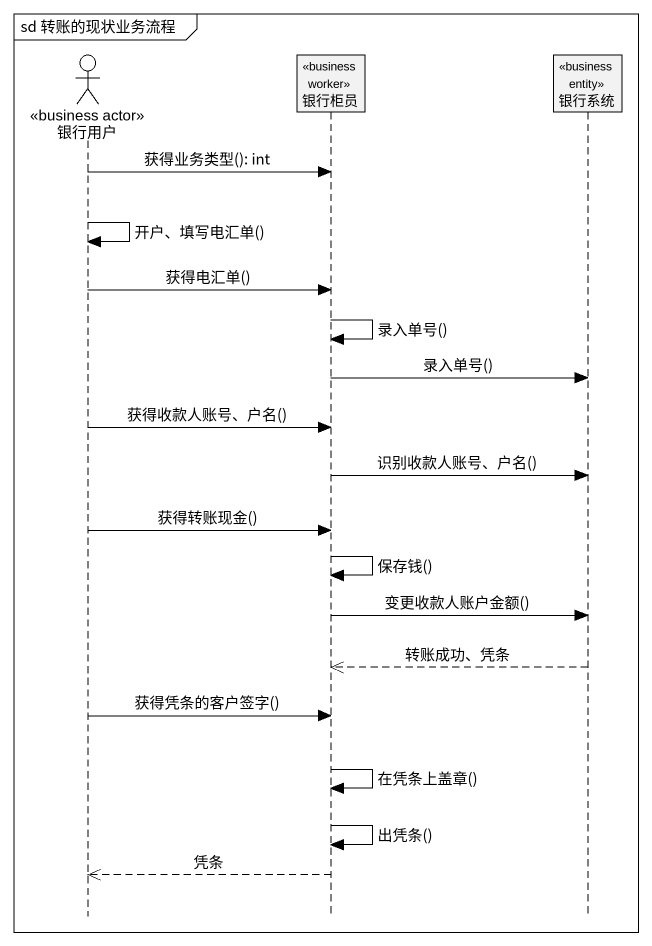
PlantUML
@startuml
mainframe sd 转账的现状业务流程
hide footbox
actor 银行用户 <<business actor>>
participant 银行柜员 <<business worker>>
participant 银行系统 <<business entity>>

银行用户 -> 银行柜员 : 获得业务类型(): int
银行用户 -> 银行用户 : 开户、填写电汇单()
银行用户 -> 银行柜员 : 获得电汇单()
银行柜员 -> 银行柜员 : 录入单号()
银行柜员 -> 银行系统 : 录入单号()
银行用户 -> 银行柜员 : 获得收款人账号、户名()
银行柜员 -> 银行系统 : 识别收款人账号、户名()
银行用户 -> 银行柜员 : 获得转账现金()
银行柜员 -> 银行柜员 : 保存钱()
银行柜员 -> 银行系统 : 变更收款人账户金额()
银行系统 -->> 银行柜员 : 转账成功、凭条
银行用户 -> 银行柜员 : 获得凭条的客户签字()
银行柜员 -> 银行柜员 : 在凭条上盖章()
银行柜员 -> 银行柜员 : 出凭条()
银行柜员 -->> 银行用户 : 凭条
@enduml
